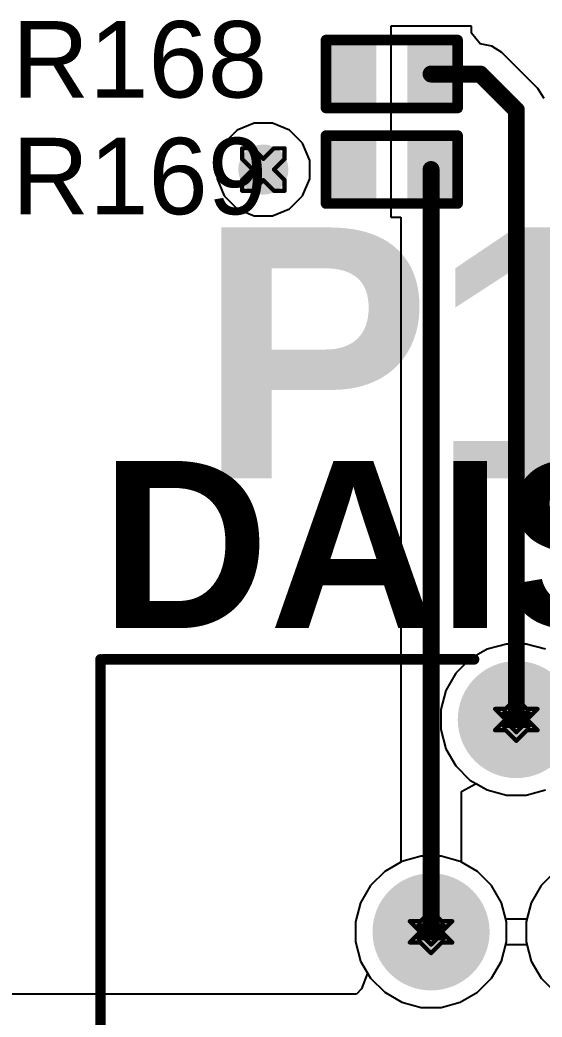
# Model space of a CAD drawing. Header units: inches. Extents: x -11 to 5379, y 0 to 5429.
# Drawn here: x 38.36 to 44.61, y 7.74 to 19.67 of the extents above; entities that cross this region are included whole.
import ezdxf

# ---------------------------------------------------------------- set-up
doc = ezdxf.new("R2010")
doc.units = ezdxf.units.IN
for name, color, linetype in [('Bottom Layer', 5, 'Continuous'), ('Bottom Solder', 6, 'Continuous'), ('Drill Drawing', 1, 'Continuous'), ('GND', 16, 'Continuous'), ('Multi-Layer', 9, 'Continuous'), ('Pad Holes', 156, 'Continuous'), ('PWR', 76, 'Continuous'), ('Top Layer', 1, 'Continuous'), ('Top Overlay', 2, 'Continuous'), ('Top Paste', 8, 'Continuous'), ('Top Solder', 216, 'Continuous'), ('Via Holes', 16, 'Continuous')]:
    doc.layers.add(name, color=color, linetype=linetype)
doc.styles.add('Arial', font='', dxfattribs={"height": 0.2})
doc.styles.add('Arial_Bold', font='', dxfattribs={"height": 0.2})
doc.styles.get('Arial').set_extended_font_data('Arial')
doc.styles.get('Arial_Bold').set_extended_font_data('Arial', bold=True)

# ---------------------------------------------------------------- blocks, each defined once
blk = doc.blocks.new('X10ADIWK1DY1006_123')
at = {"layer": 'Bottom Layer'}
h = blk.add_hatch(color=5, dxfattribs=at)
edge = h.paths.add_edge_path()
edge.add_arc((-2.549906, 2.919984), 0.6499986999999999, 0, 360)
h = blk.add_hatch(color=5, dxfattribs=at)
edge = h.paths.add_edge_path()
edge.add_arc((-3.56997, 0.379984), 0.6499986999999999, 0, 360)
at = {"layer": 'Bottom Solder'}
h = blk.add_hatch(color=6, dxfattribs=at)
edge = h.paths.add_edge_path()
edge.add_arc((-2.549906, 2.919984), 0.7007987, 0, 360)
h = blk.add_hatch(color=6, dxfattribs=at)
edge = h.paths.add_edge_path()
edge.add_arc((-3.56997, 0.379984), 0.7007987, 0, 360)
at = {"layer": 'GND'}
h = blk.add_hatch(color=16, dxfattribs=at)
edge = h.paths.add_edge_path()
edge.add_arc((-2.549906, 2.919984), 0.6499986999999999, 0, 360)
h = blk.add_hatch(color=16, dxfattribs=at)
edge = h.paths.add_edge_path()
edge.add_arc((-3.56997, 0.379984), 0.6499986999999999, 0, 360)
at = {"layer": 'Multi-Layer'}
h = blk.add_hatch(color=9, dxfattribs=at)
edge = h.paths.add_edge_path()
edge.add_arc((-2.549906, 2.919984), 0.6499986999999999, 0, 360)
h = blk.add_hatch(color=9, dxfattribs=at)
edge = h.paths.add_edge_path()
edge.add_arc((-3.56997, 0.379984), 0.6499986999999999, 0, 360)
at = {"layer": 'Pad Holes'}
h = blk.add_hatch(color=7, dxfattribs=at)
edge = h.paths.add_edge_path()
edge.add_arc((-2.5498552, 2.919984), 0.4500118, 0, 360)
h = blk.add_hatch(color=7, dxfattribs=at)
edge = h.paths.add_edge_path()
edge.add_arc((-3.5699954, 0.3799078), 0.4500118, 0, 360)
at = {"layer": 'PWR'}
h = blk.add_hatch(color=76, dxfattribs=at)
edge = h.paths.add_edge_path()
edge.add_arc((-2.549906, 2.919984), 0.6499986999999999, 0, 360)
h = blk.add_hatch(color=76, dxfattribs=at)
edge = h.paths.add_edge_path()
edge.add_arc((-3.56997, 0.379984), 0.6499986999999999, 0, 360)
at = {"layer": 'Top Layer'}
h = blk.add_hatch(color=1, dxfattribs=at)
edge = h.paths.add_edge_path()
edge.add_arc((-2.549906, 2.919984), 0.6499986999999999, 0, 360)
h = blk.add_hatch(color=1, dxfattribs=at)
edge = h.paths.add_edge_path()
edge.add_arc((-3.56997, 0.379984), 0.6499986999999999, 0, 360)
at = {"layer": 'Top Solder'}
h = blk.add_hatch(color=216, dxfattribs=at)
edge = h.paths.add_edge_path()
edge.add_arc((-2.549906, 2.919984), 0.7007987, 0, 360)
h = blk.add_hatch(color=216, dxfattribs=at)
edge = h.paths.add_edge_path()
edge.add_arc((-3.56997, 0.379984), 0.7007987, 0, 360)
at = {"layer": 'Top Overlay'}
for points in [[(-7.525004, -8.3800442, 0.127, 0.127, 0), (-7.525004, 3.639946999999999, 0.127, 0.127, 0)], [(-7.492999999999999, 3.639946999999999, 0.127, 0.127, 0), (-3.0560264, 3.639946999999999, 0.127, 0.127, 0)]]:
    blk.add_lwpolyline(points, format="xyseb", dxfattribs=at)
for points in [[(-7.556754, 3.639946999999999, 0.0635, 0.0635, 1), (-7.493253999999999, 3.639946999999999, 0.0635, 0.0635, 1)], [(-7.52475, 3.639946999999999, 0.0635, 0.0635, 1), (-7.46125, 3.639946999999999, 0.0635, 0.0635, 1)], [(-3.0877764, 3.639946999999999, 0.0635, 0.0635, 1), (-3.0242764, 3.639946999999999, 0.0635, 0.0635, 1)]]:
    blk.add_lwpolyline(points, format="xyseb", close=True, dxfattribs=at)
blk = doc.blocks.new('R___0402_306')
at = {"layer": 'Top Layer'}
for points in [[(-0.6985, -0.3175), (-0.6985, 0.3175), (-0.2412999999999999, 0.3175), (-0.2413, -0.3175)], [(0.2412999999999999, -0.3175), (0.2413, 0.3175), (0.6985, 0.3175), (0.6985, -0.3175)]]:
    blk.add_hatch(color=1, dxfattribs=at).paths.add_polyline_path(points)
at = {"layer": 'Top Paste'}
for points in [[(-0.6985, -0.3175), (-0.6985, 0.3175), (-0.2412999999999999, 0.3175), (-0.2413, -0.3175)], [(0.2412999999999999, -0.3175), (0.2413, 0.3175), (0.6985, 0.3175), (0.6985, -0.3175)]]:
    blk.add_hatch(color=8, dxfattribs=at).paths.add_polyline_path(points)
at = {"layer": 'Top Solder'}
for points in [[(-0.75350116, -0.37250116), (-0.75350116, 0.37250116), (-0.1862988399999999, 0.37250116), (-0.18629884, -0.37250116)], [(0.1862988399999999, -0.37250116), (0.18629884, 0.37250116), (0.75350116, 0.37250116), (0.75350116, -0.37250116)]]:
    blk.add_hatch(color=216, dxfattribs=at).paths.add_polyline_path(points)
at = {"layer": 'Top Overlay'}
for points in [[(-0.7874, -0.4064, 0.127, 0.127, 0), (-0.7874, 0.4064, 0.127, 0.127, 0)], [(-0.7874, 0.4064, 0.127, 0.127, 0), (0.7874, 0.4064, 0.127, 0.127, 0)], [(0.7874, -0.4064, 0.127, 0.127, 0), (0.7874, 0.4064, 0.127, 0.127, 0)], [(-0.7874, -0.4064, 0.127, 0.127, 0), (0.7874, -0.4064, 0.127, 0.127, 0)], [(-0.8128, -0.4318, 0.0032258, 0.0032258, 0), (0.8128, -0.4318, 0.0032258, 0.0032258, 0)]]:
    blk.add_lwpolyline(points, format="xyseb", dxfattribs=at)
for points in [[(-0.8191499999999999, 0.4064, 0.0635, 0.0635, 1), (-0.7556499999999999, 0.4064, 0.0635, 0.0635, 1)], [(-0.8191499999999999, 0.4064, 0.0635, 0.0635, 1), (-0.7556499999999999, 0.4064, 0.0635, 0.0635, 1)], [(0.7556499999999999, 0.4064, 0.0635, 0.0635, 1), (0.8191499999999999, 0.4064, 0.0635, 0.0635, 1)], [(0.7556499999999999, 0.4064, 0.0635, 0.0635, 1), (0.8191499999999999, 0.4064, 0.0635, 0.0635, 1)], [(-0.8191499999999999, -0.4064, 0.0635, 0.0635, 1), (-0.7556499999999999, -0.4064, 0.0635, 0.0635, 1)], [(-0.8191499999999999, -0.4064, 0.0635, 0.0635, 1), (-0.7556499999999999, -0.4064, 0.0635, 0.0635, 1)], [(0.7556499999999999, -0.4064, 0.0635, 0.0635, 1), (0.8191499999999999, -0.4064, 0.0635, 0.0635, 1)], [(0.7556499999999999, -0.4064, 0.0635, 0.0635, 1), (0.8191499999999999, -0.4064, 0.0635, 0.0635, 1)], [(-0.81360518, -0.4318, 0.0016129, 0.0016129, 1), (-0.8119948199999999, -0.4318, 0.0016129, 0.0016129, 1)], [(0.8119948199999999, -0.4318, 0.0016129, 0.0016129, 1), (0.81360518, -0.4318, 0.0016129, 0.0016129, 1)]]:
    blk.add_lwpolyline(points, format="xyseb", close=True, dxfattribs=at)
blk = doc.blocks.new('R___0402_307')
at = {"layer": 'Top Layer'}
for points in [[(-0.6985, -0.3175), (-0.6985, 0.3175), (-0.2412999999999999, 0.3175), (-0.2413, -0.3175)], [(0.2412999999999999, -0.3175), (0.2413, 0.3175), (0.6985, 0.3175), (0.6985, -0.3175)]]:
    blk.add_hatch(color=1, dxfattribs=at).paths.add_polyline_path(points)
at = {"layer": 'Top Paste'}
for points in [[(-0.6985, -0.3175), (-0.6985, 0.3175), (-0.2412999999999999, 0.3175), (-0.2413, -0.3175)], [(0.2412999999999999, -0.3175), (0.2413, 0.3175), (0.6985, 0.3175), (0.6985, -0.3175)]]:
    blk.add_hatch(color=8, dxfattribs=at).paths.add_polyline_path(points)
at = {"layer": 'Top Solder'}
for points in [[(-0.75350116, -0.37250116), (-0.75350116, 0.37250116), (-0.1862988399999999, 0.37250116), (-0.18629884, -0.37250116)], [(0.1862988399999999, -0.37250116), (0.18629884, 0.37250116), (0.75350116, 0.37250116), (0.75350116, -0.37250116)]]:
    blk.add_hatch(color=216, dxfattribs=at).paths.add_polyline_path(points)
at = {"layer": 'Top Overlay'}
for points in [[(-0.7874, -0.4064, 0.127, 0.127, 0), (-0.7874, 0.4064, 0.127, 0.127, 0)], [(-0.7874, 0.4064, 0.127, 0.127, 0), (0.7874, 0.4064, 0.127, 0.127, 0)], [(0.7874, -0.4064, 0.127, 0.127, 0), (0.7874, 0.4064, 0.127, 0.127, 0)], [(-0.7874, -0.4064, 0.127, 0.127, 0), (0.7874, -0.4064, 0.127, 0.127, 0)], [(-0.8128, -0.4318, 0.0032258, 0.0032258, 0), (0.8128, -0.4318, 0.0032258, 0.0032258, 0)]]:
    blk.add_lwpolyline(points, format="xyseb", dxfattribs=at)
for points in [[(-0.8191499999999999, 0.4064, 0.0635, 0.0635, 1), (-0.7556499999999999, 0.4064, 0.0635, 0.0635, 1)], [(-0.8191499999999999, 0.4064, 0.0635, 0.0635, 1), (-0.7556499999999999, 0.4064, 0.0635, 0.0635, 1)], [(0.7556499999999999, 0.4064, 0.0635, 0.0635, 1), (0.8191499999999999, 0.4064, 0.0635, 0.0635, 1)], [(0.7556499999999999, 0.4064, 0.0635, 0.0635, 1), (0.8191499999999999, 0.4064, 0.0635, 0.0635, 1)], [(-0.8191499999999999, -0.4064, 0.0635, 0.0635, 1), (-0.7556499999999999, -0.4064, 0.0635, 0.0635, 1)], [(-0.8191499999999999, -0.4064, 0.0635, 0.0635, 1), (-0.7556499999999999, -0.4064, 0.0635, 0.0635, 1)], [(0.7556499999999999, -0.4064, 0.0635, 0.0635, 1), (0.8191499999999999, -0.4064, 0.0635, 0.0635, 1)], [(0.7556499999999999, -0.4064, 0.0635, 0.0635, 1), (0.8191499999999999, -0.4064, 0.0635, 0.0635, 1)], [(-0.81360518, -0.4318, 0.0016129, 0.0016129, 1), (-0.8119948199999999, -0.4318, 0.0016129, 0.0016129, 1)], [(0.8119948199999999, -0.4318, 0.0016129, 0.0016129, 1), (0.81360518, -0.4318, 0.0016129, 0.0016129, 1)]]:
    blk.add_lwpolyline(points, format="xyseb", close=True, dxfattribs=at)

msp = doc.modelspace()

# ---------------------------------------------------------------- hatches: boundary and pattern name
at = {"layer": 'Bottom Layer'}
h = msp.add_hatch(color=5, dxfattribs=at)
edge = h.paths.add_edge_path()
edge.add_arc((41.275, 17.8754151), 0.2999994, 0, 360)
at = {"layer": 'GND'}
h = msp.add_hatch(color=16, dxfattribs=at)
edge = h.paths.add_edge_path()
edge.add_arc((41.275, 17.8754151), 0.2999994, 0, 360)
at = {"layer": 'PWR'}
h = msp.add_hatch(color=76, dxfattribs=at)
edge = h.paths.add_edge_path()
edge.add_arc((41.275, 17.8754151), 0.2999994, 0, 360)
at = {"layer": 'Top Layer'}
h = msp.add_hatch(color=1, dxfattribs=at)
edge = h.paths.add_edge_path()
edge.add_arc((41.275, 17.8754151), 0.2999994, 0, 360)
at = {"layer": 'Via Holes'}
h = msp.add_hatch(color=7, dxfattribs=at)
edge = h.paths.add_edge_path()
edge.add_arc((41.275, 17.8754151), 0.1499997, 0, 360)

# ---------------------------------------------------------------- linework, layer by layer
at = {"layer": 'Bottom Layer'}
for p, q in [((44.18257355999999, 12.1987945), (43.95265784, 12.13718934)), ((44.42060204, 12.1987945), (44.18257355999999, 12.1987945)), ((44.65051776, 12.13718934), (44.42060204, 12.1987945)), ((43.95265784, 12.13718934), (43.74651906, 12.0181751)), ((43.74651906, 12.0181751), (43.5782085, 11.84986454)), ((43.5782085, 11.84986454), (43.45919426, 11.64372576)), ((43.45919426, 11.64372576), (43.3975891, 11.41381004)), ((43.3975891, 11.41381004), (43.3975891, 11.17578156)), ((43.3975891, 11.17578156), (43.45919426, 10.94586584)), ((43.45919426, 10.94586584), (43.5782085, 10.73972706)), ((43.5782085, 10.73972706), (43.74651906, 10.5714165)), ((43.74651906, 10.5714165), (43.95265784, 10.45240226)), ((43.95265784, 10.45240226), (44.18257355999999, 10.3907971)), ((44.18257355999999, 10.3907971), (44.42060204, 10.3907971)), ((44.42060204, 10.3907971), (44.65051776, 10.45240226)), ((42.93259384, 9.59718934), (42.72645506, 9.4781751)), ((43.16250956, 9.658794499999999), (42.93259384, 9.59718934)), ((43.40053803999999, 9.658794499999999), (43.16250956, 9.658794499999999)), ((43.63045376, 9.59718934), (43.40053803999999, 9.658794499999999)), ((43.83659254, 9.4781751), (43.63045376, 9.59718934)), ((42.72645506, 9.4781751), (42.5581445, 9.30986454)), ((44.0049031, 9.30986454), (43.83659254, 9.4781751)), ((44.76658305999999, 9.4781751), (44.59827249999999, 9.30986454)), ((42.5581445, 9.30986454), (42.43913026, 9.10372576)), ((44.12391734, 9.10372576), (44.0049031, 9.30986454)), ((44.59827249999999, 9.30986454), (44.47925825999999, 9.10372576)), ((42.43913026, 9.10372576), (42.37752509999999, 8.87381004)), ((44.1855225, 8.87381004), (44.12391734, 9.10372576)), ((44.47925825999999, 9.10372576), (44.4176531, 8.87381004)), ((42.37752509999999, 8.87381004), (42.37752509999999, 8.63578156)), ((44.1855225, 8.63578156), (44.1855225, 8.87381004)), ((44.4176531, 8.87381004), (44.4176531, 8.63578156)), ((42.37752509999999, 8.63578156), (42.43913026, 8.405865839999999)), ((44.12391734, 8.405865839999999), (44.1855225, 8.63578156)), ((44.4176531, 8.63578156), (44.47925825999999, 8.405865839999999)), ((42.43913026, 8.405865839999999), (42.5581445, 8.199727059999999)), ((44.0049031, 8.199727059999999), (44.12391734, 8.405865839999999)), ((44.47925825999999, 8.405865839999999), (44.59827249999999, 8.199727059999999)), ((42.5581445, 8.199727059999999), (42.72645506, 8.0314165)), ((43.83659254, 8.0314165), (44.0049031, 8.199727059999999)), ((44.59827249999999, 8.199727059999999), (44.76658305999999, 8.0314165)), ((42.72645506, 8.0314165), (42.93259384, 7.912402259999999)), ((43.63045376, 7.912402259999999), (43.83659254, 8.0314165)), ((42.93259384, 7.912402259999999), (43.16250956, 7.850797099999999)), ((43.40053803999999, 7.850797099999999), (43.63045376, 7.912402259999999)), ((43.16250956, 7.850797099999999), (43.40053803999999, 7.850797099999999))]:
    msp.add_line(p, q, dxfattribs=at)
at = {"layer": 'Drill Drawing'}
for points in [[(41.021, 18.0024151, 0.0508, 0.0508, 0), (41.021, 18.1294151, 0.0508, 0.0508, 0)], [(41.021, 18.1294151, 0.0508, 0.0508, 0), (41.148, 18.1294151, 0.0508, 0.0508, 0)], [(41.148, 18.1294151, 0.0508, 0.0508, 0), (41.275, 18.0024151, 0.0508, 0.0508, 0)], [(41.275, 18.0024151, 0.0508, 0.0508, 0), (41.40199999999999, 18.1294151, 0.0508, 0.0508, 0)], [(41.40199999999999, 18.1294151, 0.0508, 0.0508, 0), (41.529, 18.1294151, 0.0508, 0.0508, 0)], [(41.529, 18.0024151, 0.0508, 0.0508, 0), (41.529, 18.1294151, 0.0508, 0.0508, 0)], [(41.021, 18.0024151, 0.0508, 0.0508, 0), (41.148, 17.8754151, 0.0508, 0.0508, 0)], [(41.40199999999999, 17.8754151, 0.0508, 0.0508, 0), (41.529, 18.0024151, 0.0508, 0.0508, 0)], [(41.021, 17.7484151, 0.0508, 0.0508, 0), (41.148, 17.8754151, 0.0508, 0.0508, 0)], [(41.40199999999999, 17.8754151, 0.0508, 0.0508, 0), (41.529, 17.7484151, 0.0508, 0.0508, 0)], [(41.021, 17.6214151, 0.0508, 0.0508, 0), (41.021, 17.7484151, 0.0508, 0.0508, 0)], [(41.148, 17.6214151, 0.0508, 0.0508, 0), (41.275, 17.7484151, 0.0508, 0.0508, 0)], [(41.275, 17.7484151, 0.0508, 0.0508, 0), (41.40199999999999, 17.6214151, 0.0508, 0.0508, 0)], [(41.529, 17.6214151, 0.0508, 0.0508, 0), (41.529, 17.7484151, 0.0508, 0.0508, 0)], [(41.021, 17.6214151, 0.0508, 0.0508, 0), (41.148, 17.6214151, 0.0508, 0.0508, 0)], [(41.40199999999999, 17.6214151, 0.0508, 0.0508, 0), (41.529, 17.6214151, 0.0508, 0.0508, 0)], [(44.17463859999999, 11.4217958, 0.0508, 0.0508, 0), (44.3016386, 11.5487958, 0.0508, 0.0508, 0)], [(44.3016386, 11.5487958, 0.0508, 0.0508, 0), (44.42863859999999, 11.4217958, 0.0508, 0.0508, 0)], [(44.2254386, 11.3709958, 0.0508, 0.0508, 0), (44.3016386, 11.4471958, 0.0508, 0.0508, 0)], [(44.3016386, 11.4471958, 0.0508, 0.0508, 0), (44.3778386, 11.3709958, 0.0508, 0.0508, 0)], [(44.0476386, 11.4217958, 0.0508, 0.0508, 0), (44.17463859999999, 11.2947958, 0.0508, 0.0508, 0)], [(44.0476386, 11.4217958, 0.0508, 0.0508, 0), (44.17463859999999, 11.4217958, 0.0508, 0.0508, 0)], [(44.1492386, 11.3709958, 0.0508, 0.0508, 0), (44.2254386, 11.2947958, 0.0508, 0.0508, 0)], [(44.1492386, 11.3709958, 0.0508, 0.0508, 0), (44.2254386, 11.3709958, 0.0508, 0.0508, 0)], [(44.3778386, 11.3709958, 0.0508, 0.0508, 0), (44.4540386, 11.3709958, 0.0508, 0.0508, 0)], [(44.3778386, 11.2947958, 0.0508, 0.0508, 0), (44.4540386, 11.3709958, 0.0508, 0.0508, 0)], [(44.42863859999999, 11.4217958, 0.0508, 0.0508, 0), (44.55563859999999, 11.4217958, 0.0508, 0.0508, 0)], [(44.42863859999999, 11.2947958, 0.0508, 0.0508, 0), (44.55563859999999, 11.4217958, 0.0508, 0.0508, 0)], [(44.0476386, 11.1677958, 0.0508, 0.0508, 0), (44.17463859999999, 11.2947958, 0.0508, 0.0508, 0)], [(44.1492386, 11.2185958, 0.0508, 0.0508, 0), (44.2254386, 11.2947958, 0.0508, 0.0508, 0)], [(44.1492386, 11.2185958, 0.0508, 0.0508, 0), (44.2254386, 11.2185958, 0.0508, 0.0508, 0)], [(44.2254386, 11.2185958, 0.0508, 0.0508, 0), (44.3016386, 11.1423958, 0.0508, 0.0508, 0)], [(44.3016386, 11.1423958, 0.0508, 0.0508, 0), (44.3778386, 11.2185958, 0.0508, 0.0508, 0)], [(44.3778386, 11.2947958, 0.0508, 0.0508, 0), (44.4540386, 11.2185958, 0.0508, 0.0508, 0)], [(44.3778386, 11.2185958, 0.0508, 0.0508, 0), (44.4540386, 11.2185958, 0.0508, 0.0508, 0)], [(44.42863859999999, 11.2947958, 0.0508, 0.0508, 0), (44.55563859999999, 11.1677958, 0.0508, 0.0508, 0)], [(44.0476386, 11.1677958, 0.0508, 0.0508, 0), (44.17463859999999, 11.1677958, 0.0508, 0.0508, 0)], [(44.17463859999999, 11.1677958, 0.0508, 0.0508, 0), (44.3016386, 11.0407958, 0.0508, 0.0508, 0)], [(44.3016386, 11.0407958, 0.0508, 0.0508, 0), (44.42863859999999, 11.1677958, 0.0508, 0.0508, 0)], [(44.42863859999999, 11.1677958, 0.0508, 0.0508, 0), (44.55563859999999, 11.1677958, 0.0508, 0.0508, 0)], [(43.15449839999999, 8.881719599999998, 0.0508, 0.0508, 0), (43.2814984, 9.0087196, 0.0508, 0.0508, 0)], [(43.2814984, 9.0087196, 0.0508, 0.0508, 0), (43.4084984, 8.881719599999998, 0.0508, 0.0508, 0)], [(43.0274984, 8.881719599999998, 0.0508, 0.0508, 0), (43.15449839999999, 8.7547196, 0.0508, 0.0508, 0)], [(43.0274984, 8.881719599999998, 0.0508, 0.0508, 0), (43.15449839999999, 8.881719599999998, 0.0508, 0.0508, 0)], [(43.1290984, 8.8309196, 0.0508, 0.0508, 0), (43.2052984, 8.7547196, 0.0508, 0.0508, 0)], [(43.1290984, 8.8309196, 0.0508, 0.0508, 0), (43.2052984, 8.8309196, 0.0508, 0.0508, 0)], [(43.2052984, 8.8309196, 0.0508, 0.0508, 0), (43.2814984, 8.9071196, 0.0508, 0.0508, 0)], [(43.2814984, 8.9071196, 0.0508, 0.0508, 0), (43.3576984, 8.8309196, 0.0508, 0.0508, 0)], [(43.3576984, 8.8309196, 0.0508, 0.0508, 0), (43.4338984, 8.8309196, 0.0508, 0.0508, 0)], [(43.3576984, 8.7547196, 0.0508, 0.0508, 0), (43.4338984, 8.8309196, 0.0508, 0.0508, 0)], [(43.4084984, 8.881719599999998, 0.0508, 0.0508, 0), (43.5354984, 8.881719599999998, 0.0508, 0.0508, 0)], [(43.4084984, 8.7547196, 0.0508, 0.0508, 0), (43.5354984, 8.881719599999998, 0.0508, 0.0508, 0)], [(43.0274984, 8.627719599999999, 0.0508, 0.0508, 0), (43.15449839999999, 8.7547196, 0.0508, 0.0508, 0)], [(43.1290984, 8.6785196, 0.0508, 0.0508, 0), (43.2052984, 8.7547196, 0.0508, 0.0508, 0)], [(43.3576984, 8.7547196, 0.0508, 0.0508, 0), (43.4338984, 8.6785196, 0.0508, 0.0508, 0)], [(43.4084984, 8.7547196, 0.0508, 0.0508, 0), (43.5354984, 8.627719599999999, 0.0508, 0.0508, 0)], [(43.0274984, 8.627719599999999, 0.0508, 0.0508, 0), (43.15449839999999, 8.627719599999999, 0.0508, 0.0508, 0)], [(43.1290984, 8.6785196, 0.0508, 0.0508, 0), (43.2052984, 8.6785196, 0.0508, 0.0508, 0)], [(43.15449839999999, 8.627719599999999, 0.0508, 0.0508, 0), (43.2814984, 8.5007196, 0.0508, 0.0508, 0)], [(43.2052984, 8.6785196, 0.0508, 0.0508, 0), (43.2814984, 8.6023196, 0.0508, 0.0508, 0)], [(43.2814984, 8.6023196, 0.0508, 0.0508, 0), (43.3576984, 8.6785196, 0.0508, 0.0508, 0)], [(43.2814984, 8.5007196, 0.0508, 0.0508, 0), (43.4084984, 8.627719599999999, 0.0508, 0.0508, 0)], [(43.3576984, 8.6785196, 0.0508, 0.0508, 0), (43.4338984, 8.6785196, 0.0508, 0.0508, 0)], [(43.4084984, 8.627719599999999, 0.0508, 0.0508, 0), (43.5354984, 8.627719599999999, 0.0508, 0.0508, 0)]]:
    msp.add_lwpolyline(points, format="xyseb", dxfattribs=at)
for points in [[(41.0083, 18.1294151, 0.0254, 0.0254, 1), (41.0337, 18.1294151, 0.0254, 0.0254, 1)], [(41.0083, 18.1294151, 0.0254, 0.0254, 1), (41.0337, 18.1294151, 0.0254, 0.0254, 1)], [(41.13529999999999, 18.1294151, 0.0254, 0.0254, 1), (41.1607, 18.1294151, 0.0254, 0.0254, 1)], [(41.13529999999999, 18.1294151, 0.0254, 0.0254, 1), (41.1607, 18.1294151, 0.0254, 0.0254, 1)], [(41.3893, 18.1294151, 0.0254, 0.0254, 1), (41.4147, 18.1294151, 0.0254, 0.0254, 1)], [(41.3893, 18.1294151, 0.0254, 0.0254, 1), (41.4147, 18.1294151, 0.0254, 0.0254, 1)], [(41.5163, 18.1294151, 0.0254, 0.0254, 1), (41.5417, 18.1294151, 0.0254, 0.0254, 1)], [(41.5163, 18.1294151, 0.0254, 0.0254, 1), (41.5417, 18.1294151, 0.0254, 0.0254, 1)], [(41.0083, 18.0024151, 0.0254, 0.0254, 1), (41.0337, 18.0024151, 0.0254, 0.0254, 1)], [(41.0083, 18.0024151, 0.0254, 0.0254, 1), (41.0337, 18.0024151, 0.0254, 0.0254, 1)], [(41.2623, 18.0024151, 0.0254, 0.0254, 1), (41.28769999999999, 18.0024151, 0.0254, 0.0254, 1)], [(41.2623, 18.0024151, 0.0254, 0.0254, 1), (41.28769999999999, 18.0024151, 0.0254, 0.0254, 1)], [(41.5163, 18.0024151, 0.0254, 0.0254, 1), (41.5417, 18.0024151, 0.0254, 0.0254, 1)], [(41.5163, 18.0024151, 0.0254, 0.0254, 1), (41.5417, 18.0024151, 0.0254, 0.0254, 1)], [(41.13529999999999, 17.8754151, 0.0254, 0.0254, 1), (41.1607, 17.8754151, 0.0254, 0.0254, 1)], [(41.13529999999999, 17.8754151, 0.0254, 0.0254, 1), (41.1607, 17.8754151, 0.0254, 0.0254, 1)], [(41.3893, 17.8754151, 0.0254, 0.0254, 1), (41.4147, 17.8754151, 0.0254, 0.0254, 1)], [(41.3893, 17.8754151, 0.0254, 0.0254, 1), (41.4147, 17.8754151, 0.0254, 0.0254, 1)], [(41.0083, 17.7484151, 0.0254, 0.0254, 1), (41.0337, 17.7484151, 0.0254, 0.0254, 1)], [(41.0083, 17.7484151, 0.0254, 0.0254, 1), (41.0337, 17.7484151, 0.0254, 0.0254, 1)], [(41.2623, 17.7484151, 0.0254, 0.0254, 1), (41.28769999999999, 17.7484151, 0.0254, 0.0254, 1)], [(41.2623, 17.7484151, 0.0254, 0.0254, 1), (41.28769999999999, 17.7484151, 0.0254, 0.0254, 1)], [(41.5163, 17.7484151, 0.0254, 0.0254, 1), (41.5417, 17.7484151, 0.0254, 0.0254, 1)], [(41.5163, 17.7484151, 0.0254, 0.0254, 1), (41.5417, 17.7484151, 0.0254, 0.0254, 1)], [(41.0083, 17.6214151, 0.0254, 0.0254, 1), (41.0337, 17.6214151, 0.0254, 0.0254, 1)], [(41.0083, 17.6214151, 0.0254, 0.0254, 1), (41.0337, 17.6214151, 0.0254, 0.0254, 1)], [(41.13529999999999, 17.6214151, 0.0254, 0.0254, 1), (41.1607, 17.6214151, 0.0254, 0.0254, 1)], [(41.13529999999999, 17.6214151, 0.0254, 0.0254, 1), (41.1607, 17.6214151, 0.0254, 0.0254, 1)], [(41.3893, 17.6214151, 0.0254, 0.0254, 1), (41.4147, 17.6214151, 0.0254, 0.0254, 1)], [(41.3893, 17.6214151, 0.0254, 0.0254, 1), (41.4147, 17.6214151, 0.0254, 0.0254, 1)], [(41.5163, 17.6214151, 0.0254, 0.0254, 1), (41.5417, 17.6214151, 0.0254, 0.0254, 1)], [(41.5163, 17.6214151, 0.0254, 0.0254, 1), (41.5417, 17.6214151, 0.0254, 0.0254, 1)], [(44.2889386, 11.5487958, 0.0254, 0.0254, 1), (44.3143386, 11.5487958, 0.0254, 0.0254, 1)], [(44.2889386, 11.5487958, 0.0254, 0.0254, 1), (44.3143386, 11.5487958, 0.0254, 0.0254, 1)], [(44.2889386, 11.4471958, 0.0254, 0.0254, 1), (44.3143386, 11.4471958, 0.0254, 0.0254, 1)], [(44.2889386, 11.4471958, 0.0254, 0.0254, 1), (44.3143386, 11.4471958, 0.0254, 0.0254, 1)], [(44.0349386, 11.4217958, 0.0254, 0.0254, 1), (44.06033859999999, 11.4217958, 0.0254, 0.0254, 1)], [(44.0349386, 11.4217958, 0.0254, 0.0254, 1), (44.06033859999999, 11.4217958, 0.0254, 0.0254, 1)], [(44.1365386, 11.3709958, 0.0254, 0.0254, 1), (44.1619386, 11.3709958, 0.0254, 0.0254, 1)], [(44.1365386, 11.3709958, 0.0254, 0.0254, 1), (44.1619386, 11.3709958, 0.0254, 0.0254, 1)], [(44.1619386, 11.4217958, 0.0254, 0.0254, 1), (44.1873386, 11.4217958, 0.0254, 0.0254, 1)], [(44.1619386, 11.4217958, 0.0254, 0.0254, 1), (44.1873386, 11.4217958, 0.0254, 0.0254, 1)], [(44.21273859999999, 11.3709958, 0.0254, 0.0254, 1), (44.2381386, 11.3709958, 0.0254, 0.0254, 1)], [(44.21273859999999, 11.3709958, 0.0254, 0.0254, 1), (44.2381386, 11.3709958, 0.0254, 0.0254, 1)], [(44.36513859999999, 11.3709958, 0.0254, 0.0254, 1), (44.3905386, 11.3709958, 0.0254, 0.0254, 1)], [(44.36513859999999, 11.3709958, 0.0254, 0.0254, 1), (44.3905386, 11.3709958, 0.0254, 0.0254, 1)], [(44.4159386, 11.4217958, 0.0254, 0.0254, 1), (44.4413386, 11.4217958, 0.0254, 0.0254, 1)], [(44.4159386, 11.4217958, 0.0254, 0.0254, 1), (44.4413386, 11.4217958, 0.0254, 0.0254, 1)], [(44.4413386, 11.3709958, 0.0254, 0.0254, 1), (44.4667386, 11.3709958, 0.0254, 0.0254, 1)], [(44.4413386, 11.3709958, 0.0254, 0.0254, 1), (44.4667386, 11.3709958, 0.0254, 0.0254, 1)], [(44.5429386, 11.4217958, 0.0254, 0.0254, 1), (44.5683386, 11.4217958, 0.0254, 0.0254, 1)], [(44.5429386, 11.4217958, 0.0254, 0.0254, 1), (44.5683386, 11.4217958, 0.0254, 0.0254, 1)], [(44.1365386, 11.2185958, 0.0254, 0.0254, 1), (44.1619386, 11.2185958, 0.0254, 0.0254, 1)], [(44.1365386, 11.2185958, 0.0254, 0.0254, 1), (44.1619386, 11.2185958, 0.0254, 0.0254, 1)], [(44.1619386, 11.2947958, 0.0254, 0.0254, 1), (44.1873386, 11.2947958, 0.0254, 0.0254, 1)], [(44.1619386, 11.2947958, 0.0254, 0.0254, 1), (44.1873386, 11.2947958, 0.0254, 0.0254, 1)], [(44.21273859999999, 11.2947958, 0.0254, 0.0254, 1), (44.2381386, 11.2947958, 0.0254, 0.0254, 1)], [(44.21273859999999, 11.2947958, 0.0254, 0.0254, 1), (44.2381386, 11.2947958, 0.0254, 0.0254, 1)], [(44.21273859999999, 11.2185958, 0.0254, 0.0254, 1), (44.2381386, 11.2185958, 0.0254, 0.0254, 1)], [(44.21273859999999, 11.2185958, 0.0254, 0.0254, 1), (44.2381386, 11.2185958, 0.0254, 0.0254, 1)], [(44.36513859999999, 11.2947958, 0.0254, 0.0254, 1), (44.3905386, 11.2947958, 0.0254, 0.0254, 1)], [(44.36513859999999, 11.2947958, 0.0254, 0.0254, 1), (44.3905386, 11.2947958, 0.0254, 0.0254, 1)], [(44.36513859999999, 11.2185958, 0.0254, 0.0254, 1), (44.3905386, 11.2185958, 0.0254, 0.0254, 1)], [(44.36513859999999, 11.2185958, 0.0254, 0.0254, 1), (44.3905386, 11.2185958, 0.0254, 0.0254, 1)], [(44.4159386, 11.2947958, 0.0254, 0.0254, 1), (44.4413386, 11.2947958, 0.0254, 0.0254, 1)], [(44.4159386, 11.2947958, 0.0254, 0.0254, 1), (44.4413386, 11.2947958, 0.0254, 0.0254, 1)], [(44.4413386, 11.2185958, 0.0254, 0.0254, 1), (44.4667386, 11.2185958, 0.0254, 0.0254, 1)], [(44.4413386, 11.2185958, 0.0254, 0.0254, 1), (44.4667386, 11.2185958, 0.0254, 0.0254, 1)], [(44.0349386, 11.1677958, 0.0254, 0.0254, 1), (44.06033859999999, 11.1677958, 0.0254, 0.0254, 1)], [(44.0349386, 11.1677958, 0.0254, 0.0254, 1), (44.06033859999999, 11.1677958, 0.0254, 0.0254, 1)], [(44.1619386, 11.1677958, 0.0254, 0.0254, 1), (44.1873386, 11.1677958, 0.0254, 0.0254, 1)], [(44.1619386, 11.1677958, 0.0254, 0.0254, 1), (44.1873386, 11.1677958, 0.0254, 0.0254, 1)], [(44.2889386, 11.1423958, 0.0254, 0.0254, 1), (44.3143386, 11.1423958, 0.0254, 0.0254, 1)], [(44.2889386, 11.1423958, 0.0254, 0.0254, 1), (44.3143386, 11.1423958, 0.0254, 0.0254, 1)], [(44.4159386, 11.1677958, 0.0254, 0.0254, 1), (44.4413386, 11.1677958, 0.0254, 0.0254, 1)], [(44.4159386, 11.1677958, 0.0254, 0.0254, 1), (44.4413386, 11.1677958, 0.0254, 0.0254, 1)], [(44.5429386, 11.1677958, 0.0254, 0.0254, 1), (44.5683386, 11.1677958, 0.0254, 0.0254, 1)], [(44.5429386, 11.1677958, 0.0254, 0.0254, 1), (44.5683386, 11.1677958, 0.0254, 0.0254, 1)], [(44.2889386, 11.0407958, 0.0254, 0.0254, 1), (44.3143386, 11.0407958, 0.0254, 0.0254, 1)], [(44.2889386, 11.0407958, 0.0254, 0.0254, 1), (44.3143386, 11.0407958, 0.0254, 0.0254, 1)], [(43.26879839999999, 9.0087196, 0.0254, 0.0254, 1), (43.2941984, 9.0087196, 0.0254, 0.0254, 1)], [(43.26879839999999, 9.0087196, 0.0254, 0.0254, 1), (43.2941984, 9.0087196, 0.0254, 0.0254, 1)], [(43.0147984, 8.881719599999998, 0.0254, 0.0254, 1), (43.04019839999999, 8.881719599999998, 0.0254, 0.0254, 1)], [(43.0147984, 8.881719599999998, 0.0254, 0.0254, 1), (43.04019839999999, 8.881719599999998, 0.0254, 0.0254, 1)], [(43.11639839999999, 8.8309196, 0.0254, 0.0254, 1), (43.1417984, 8.8309196, 0.0254, 0.0254, 1)], [(43.11639839999999, 8.8309196, 0.0254, 0.0254, 1), (43.1417984, 8.8309196, 0.0254, 0.0254, 1)], [(43.1417984, 8.881719599999998, 0.0254, 0.0254, 1), (43.1671984, 8.881719599999998, 0.0254, 0.0254, 1)], [(43.1417984, 8.881719599999998, 0.0254, 0.0254, 1), (43.1671984, 8.881719599999998, 0.0254, 0.0254, 1)], [(43.19259839999999, 8.8309196, 0.0254, 0.0254, 1), (43.21799839999999, 8.8309196, 0.0254, 0.0254, 1)], [(43.19259839999999, 8.8309196, 0.0254, 0.0254, 1), (43.21799839999999, 8.8309196, 0.0254, 0.0254, 1)], [(43.26879839999999, 8.9071196, 0.0254, 0.0254, 1), (43.2941984, 8.9071196, 0.0254, 0.0254, 1)], [(43.26879839999999, 8.9071196, 0.0254, 0.0254, 1), (43.2941984, 8.9071196, 0.0254, 0.0254, 1)], [(43.34499839999999, 8.8309196, 0.0254, 0.0254, 1), (43.37039839999999, 8.8309196, 0.0254, 0.0254, 1)], [(43.34499839999999, 8.8309196, 0.0254, 0.0254, 1), (43.37039839999999, 8.8309196, 0.0254, 0.0254, 1)], [(43.3957984, 8.881719599999998, 0.0254, 0.0254, 1), (43.42119839999999, 8.881719599999998, 0.0254, 0.0254, 1)], [(43.3957984, 8.881719599999998, 0.0254, 0.0254, 1), (43.42119839999999, 8.881719599999998, 0.0254, 0.0254, 1)], [(43.42119839999999, 8.8309196, 0.0254, 0.0254, 1), (43.4465984, 8.8309196, 0.0254, 0.0254, 1)], [(43.42119839999999, 8.8309196, 0.0254, 0.0254, 1), (43.4465984, 8.8309196, 0.0254, 0.0254, 1)], [(43.52279839999999, 8.881719599999998, 0.0254, 0.0254, 1), (43.5481984, 8.881719599999998, 0.0254, 0.0254, 1)], [(43.52279839999999, 8.881719599999998, 0.0254, 0.0254, 1), (43.5481984, 8.881719599999998, 0.0254, 0.0254, 1)], [(43.1417984, 8.7547196, 0.0254, 0.0254, 1), (43.1671984, 8.7547196, 0.0254, 0.0254, 1)], [(43.1417984, 8.7547196, 0.0254, 0.0254, 1), (43.1671984, 8.7547196, 0.0254, 0.0254, 1)], [(43.19259839999999, 8.7547196, 0.0254, 0.0254, 1), (43.21799839999999, 8.7547196, 0.0254, 0.0254, 1)], [(43.19259839999999, 8.7547196, 0.0254, 0.0254, 1), (43.21799839999999, 8.7547196, 0.0254, 0.0254, 1)], [(43.34499839999999, 8.7547196, 0.0254, 0.0254, 1), (43.37039839999999, 8.7547196, 0.0254, 0.0254, 1)], [(43.34499839999999, 8.7547196, 0.0254, 0.0254, 1), (43.37039839999999, 8.7547196, 0.0254, 0.0254, 1)], [(43.3957984, 8.7547196, 0.0254, 0.0254, 1), (43.42119839999999, 8.7547196, 0.0254, 0.0254, 1)], [(43.3957984, 8.7547196, 0.0254, 0.0254, 1), (43.42119839999999, 8.7547196, 0.0254, 0.0254, 1)], [(43.0147984, 8.627719599999999, 0.0254, 0.0254, 1), (43.04019839999999, 8.627719599999999, 0.0254, 0.0254, 1)], [(43.0147984, 8.627719599999999, 0.0254, 0.0254, 1), (43.04019839999999, 8.627719599999999, 0.0254, 0.0254, 1)], [(43.11639839999999, 8.6785196, 0.0254, 0.0254, 1), (43.1417984, 8.6785196, 0.0254, 0.0254, 1)], [(43.11639839999999, 8.6785196, 0.0254, 0.0254, 1), (43.1417984, 8.6785196, 0.0254, 0.0254, 1)], [(43.1417984, 8.627719599999999, 0.0254, 0.0254, 1), (43.1671984, 8.627719599999999, 0.0254, 0.0254, 1)], [(43.1417984, 8.627719599999999, 0.0254, 0.0254, 1), (43.1671984, 8.627719599999999, 0.0254, 0.0254, 1)], [(43.19259839999999, 8.6785196, 0.0254, 0.0254, 1), (43.21799839999999, 8.6785196, 0.0254, 0.0254, 1)], [(43.19259839999999, 8.6785196, 0.0254, 0.0254, 1), (43.21799839999999, 8.6785196, 0.0254, 0.0254, 1)], [(43.26879839999999, 8.6023196, 0.0254, 0.0254, 1), (43.2941984, 8.6023196, 0.0254, 0.0254, 1)], [(43.26879839999999, 8.6023196, 0.0254, 0.0254, 1), (43.2941984, 8.6023196, 0.0254, 0.0254, 1)], [(43.34499839999999, 8.6785196, 0.0254, 0.0254, 1), (43.37039839999999, 8.6785196, 0.0254, 0.0254, 1)], [(43.34499839999999, 8.6785196, 0.0254, 0.0254, 1), (43.37039839999999, 8.6785196, 0.0254, 0.0254, 1)], [(43.3957984, 8.627719599999999, 0.0254, 0.0254, 1), (43.42119839999999, 8.627719599999999, 0.0254, 0.0254, 1)], [(43.3957984, 8.627719599999999, 0.0254, 0.0254, 1), (43.42119839999999, 8.627719599999999, 0.0254, 0.0254, 1)], [(43.42119839999999, 8.6785196, 0.0254, 0.0254, 1), (43.4465984, 8.6785196, 0.0254, 0.0254, 1)], [(43.42119839999999, 8.6785196, 0.0254, 0.0254, 1), (43.4465984, 8.6785196, 0.0254, 0.0254, 1)], [(43.52279839999999, 8.627719599999999, 0.0254, 0.0254, 1), (43.5481984, 8.627719599999999, 0.0254, 0.0254, 1)], [(43.52279839999999, 8.627719599999999, 0.0254, 0.0254, 1), (43.5481984, 8.627719599999999, 0.0254, 0.0254, 1)], [(43.26879839999999, 8.5007196, 0.0254, 0.0254, 1), (43.2941984, 8.5007196, 0.0254, 0.0254, 1)], [(43.26879839999999, 8.5007196, 0.0254, 0.0254, 1), (43.2941984, 8.5007196, 0.0254, 0.0254, 1)]]:
    msp.add_lwpolyline(points, format="xyseb", close=True, dxfattribs=at)
at = {"layer": 'GND'}
for p, q in [((44.18257355999999, 12.1987945), (43.95265784, 12.13718934)), ((44.42060204, 12.1987945), (44.18257355999999, 12.1987945)), ((44.65051776, 12.13718934), (44.42060204, 12.1987945)), ((43.95265784, 12.13718934), (43.74651906, 12.0181751)), ((43.74651906, 12.0181751), (43.5782085, 11.84986454)), ((43.5782085, 11.84986454), (43.45919426, 11.64372576)), ((43.45919426, 11.64372576), (43.3975891, 11.41381004)), ((43.3975891, 11.41381004), (43.3975891, 11.17578156)), ((43.3975891, 11.17578156), (43.45919426, 10.94586584)), ((43.45919426, 10.94586584), (43.5782085, 10.73972706)), ((43.5782085, 10.73972706), (43.74651906, 10.5714165)), ((43.74651906, 10.5714165), (43.95265784, 10.45240226)), ((43.95265784, 10.45240226), (44.18257355999999, 10.3907971)), ((44.18257355999999, 10.3907971), (44.42060204, 10.3907971)), ((44.42060204, 10.3907971), (44.65051776, 10.45240226)), ((42.93259384, 9.59718934), (42.72645506, 9.4781751)), ((43.16250956, 9.658794499999999), (42.93259384, 9.59718934)), ((43.40053803999999, 9.658794499999999), (43.16250956, 9.658794499999999)), ((43.63045376, 9.59718934), (43.40053803999999, 9.658794499999999)), ((43.83659254, 9.4781751), (43.63045376, 9.59718934)), ((42.72645506, 9.4781751), (42.5581445, 9.30986454)), ((44.0049031, 9.30986454), (43.83659254, 9.4781751)), ((44.76658305999999, 9.4781751), (44.59827249999999, 9.30986454)), ((42.5581445, 9.30986454), (42.43913026, 9.10372576)), ((44.12391734, 9.10372576), (44.0049031, 9.30986454)), ((44.59827249999999, 9.30986454), (44.47925825999999, 9.10372576)), ((42.43913026, 9.10372576), (42.37752509999999, 8.87381004)), ((44.17655884, 8.90726692), (44.12391734, 9.10372576)), ((44.47925825999999, 9.10372576), (44.42661676, 8.90726692)), ((42.37752509999999, 8.87381004), (42.37752509999999, 8.63578156)), ((44.42661676, 8.90726692), (44.17655884, 8.90726692)), ((42.37752509999999, 8.63578156), (42.43913026, 8.405865839999999)), ((42.43913026, 8.405865839999999), (42.52192156, 8.26246506)), ((42.52192156, 8.26246506), (42.4477053, 8.073958959999999)), ((42.39019462, 8.00846506), (10.73727342, 8.00846506)), ((42.4477053, 8.073958959999999), (42.39019462, 8.00846506))]:
    msp.add_line(p, q, dxfattribs=at)
at = {"layer": 'PWR'}
for p, q in [((41.1648021, 18.4294145), (40.96118554, 18.3450738)), ((41.3851979, 18.4294145), (41.1648021, 18.4294145)), ((41.58881446, 18.3450738), (41.3851979, 18.4294145)), ((40.96118554, 18.3450738), (40.8053413, 18.18922956)), ((41.7446587, 18.18922956), (41.58881446, 18.3450738)), ((40.8053413, 18.18922956), (40.7210006, 17.985613)), ((41.8289994, 17.985613), (41.7446587, 18.18922956)), ((40.7210006, 17.985613), (40.7210006, 17.7652172)), ((41.8289994, 17.7652172), (41.8289994, 17.985613)), ((40.7210006, 17.7652172), (40.8053413, 17.56160064)), ((41.7446587, 17.56160064), (41.8289994, 17.7652172)), ((40.8053413, 17.56160064), (40.96118554, 17.4057564)), ((41.58881446, 17.4057564), (41.7446587, 17.56160064)), ((40.96118554, 17.4057564), (41.1648021, 17.3214157)), ((41.1648021, 17.3214157), (41.3851979, 17.3214157)), ((41.3851979, 17.3214157), (41.58881446, 17.4057564)), ((44.18257355999999, 12.1987945), (43.95265784, 12.13718934)), ((44.42060204, 12.1987945), (44.18257355999999, 12.1987945)), ((44.65051776, 12.13718934), (44.42060204, 12.1987945)), ((43.95265784, 12.13718934), (43.74651906, 12.0181751)), ((43.74651906, 12.0181751), (43.5782085, 11.84986454)), ((43.5782085, 11.84986454), (43.45919426, 11.64372576)), ((43.45919426, 11.64372576), (43.3975891, 11.41381004)), ((43.3975891, 11.41381004), (43.3975891, 11.17578156)), ((43.3975891, 11.17578156), (43.45919426, 10.94586584)), ((43.45919426, 10.94586584), (43.5782085, 10.73972706)), ((43.5782085, 10.73972706), (43.74651906, 10.5714165)), ((43.74651906, 10.5714165), (43.95265784, 10.45240226)), ((43.95265784, 10.45240226), (44.18257355999999, 10.3907971)), ((44.18257355999999, 10.3907971), (44.42060204, 10.3907971)), ((44.42060204, 10.3907971), (44.65051776, 10.45240226)), ((42.93259384, 9.59718934), (42.72645506, 9.4781751)), ((43.16250956, 9.658794499999999), (42.93259384, 9.59718934)), ((43.40053803999999, 9.658794499999999), (43.16250956, 9.658794499999999)), ((43.63045376, 9.59718934), (43.40053803999999, 9.658794499999999)), ((43.83659254, 9.4781751), (43.63045376, 9.59718934)), ((42.72645506, 9.4781751), (42.5581445, 9.30986454)), ((44.0049031, 9.30986454), (43.83659254, 9.4781751)), ((44.76658305999999, 9.4781751), (44.59827249999999, 9.30986454)), ((42.5581445, 9.30986454), (42.43913026, 9.10372576)), ((44.12391734, 9.10372576), (44.0049031, 9.30986454)), ((44.59827249999999, 9.30986454), (44.47925825999999, 9.10372576)), ((42.43913026, 9.10372576), (42.37752509999999, 8.87381004)), ((44.17655884, 8.90726692), (44.12391734, 9.10372576)), ((44.47925825999999, 9.10372576), (44.42661676, 8.90726692)), ((42.37752509999999, 8.87381004), (42.37752509999999, 8.63578156)), ((44.42661676, 8.90726692), (44.17655884, 8.90726692)), ((42.37752509999999, 8.63578156), (42.43913026, 8.405865839999999)), ((44.12391734, 8.405865839999999), (44.17655884, 8.602324679999999)), ((44.17655884, 8.602324679999999), (44.42661676, 8.602324679999999)), ((44.42661676, 8.602324679999999), (44.47925825999999, 8.405865839999999)), ((42.43913026, 8.405865839999999), (42.5581445, 8.199727059999999)), ((44.0049031, 8.199727059999999), (44.12391734, 8.405865839999999)), ((44.47925825999999, 8.405865839999999), (44.59827249999999, 8.199727059999999)), ((42.5581445, 8.199727059999999), (42.72645506, 8.0314165)), ((43.83659254, 8.0314165), (44.0049031, 8.199727059999999)), ((44.59827249999999, 8.199727059999999), (44.76658305999999, 8.0314165)), ((42.72645506, 8.0314165), (42.93259384, 7.912402259999999)), ((43.63045376, 7.912402259999999), (43.83659254, 8.0314165)), ((42.93259384, 7.912402259999999), (43.16250956, 7.850797099999999)), ((43.40053803999999, 7.850797099999999), (43.63045376, 7.912402259999999)), ((43.16250956, 7.850797099999999), (43.40053803999999, 7.850797099999999))]:
    msp.add_line(p, q, dxfattribs=at)
at = {"layer": 'Top Layer'}
for p, q in [((43.76409839999999, 19.5899278), (42.7988984, 19.5899278)), ((42.7988984, 19.5899278), (42.7988984, 18.4469278)), ((43.76409839999999, 19.50769022), (43.76409839999999, 19.5899278)), ((43.87017134, 19.38099756), (43.76409839999999, 19.50769022)), ((44.0089163, 19.35339538), (43.87017134, 19.38099756)), ((44.12654369999999, 19.2748027), (44.0089163, 19.35339538)), ((44.55795508, 18.84338878), (44.12654369999999, 19.2748027)), ((44.5579627, 18.8433837), (44.55795508, 18.84338878)), ((44.63655538, 18.72575884), (44.5579627, 18.8433837)), ((42.7988984, 18.4469278), (42.7988984, 17.3039278)), ((42.7988984, 17.3039278), (42.91894388, 17.3039278)), ((42.91894388, 17.3039278), (42.91894388, 9.589307719999999)), ((43.64407832, 10.435082), (43.82187832, 10.5279063)), ((43.82187832, 10.5279063), (43.95265784, 10.45240226)), ((43.64407832, 9.589322959999999), (43.64407832, 10.435082)), ((43.95265784, 10.45240226), (44.18257355999999, 10.3907971)), ((44.18257355999999, 10.3907971), (44.42060204, 10.3907971)), ((44.42060204, 10.3907971), (44.65051776, 10.45240226)), ((42.91894388, 9.589307719999999), (42.72645506, 9.4781751)), ((43.83659254, 9.4781751), (43.64407832, 9.589322959999999)), ((42.72645506, 9.4781751), (42.5581445, 9.30986454)), ((44.0049031, 9.30986454), (43.83659254, 9.4781751)), ((44.76658305999999, 9.4781751), (44.59827249999999, 9.30986454)), ((42.5581445, 9.30986454), (42.43913026, 9.10372576)), ((44.12391734, 9.10372576), (44.0049031, 9.30986454)), ((44.59827249999999, 9.30986454), (44.47925825999999, 9.10372576)), ((42.43913026, 9.10372576), (42.37752509999999, 8.87381004)), ((44.1855225, 8.87381004), (44.12391734, 9.10372576)), ((44.47925825999999, 9.10372576), (44.4176531, 8.87381004)), ((42.37752509999999, 8.87381004), (42.37752509999999, 8.63578156)), ((44.1855225, 8.63578156), (44.1855225, 8.87381004)), ((44.4176531, 8.87381004), (44.4176531, 8.63578156)), ((42.37752509999999, 8.63578156), (42.43913026, 8.405865839999999)), ((44.12391734, 8.405865839999999), (44.1855225, 8.63578156)), ((44.4176531, 8.63578156), (44.47925825999999, 8.405865839999999)), ((42.43913026, 8.405865839999999), (42.5581445, 8.199727059999999)), ((44.0049031, 8.199727059999999), (44.12391734, 8.405865839999999)), ((44.47925825999999, 8.405865839999999), (44.59827249999999, 8.199727059999999)), ((42.5581445, 8.199727059999999), (42.72645506, 8.0314165)), ((43.83659254, 8.0314165), (44.0049031, 8.199727059999999)), ((44.59827249999999, 8.199727059999999), (44.76658305999999, 8.0314165)), ((42.72645506, 8.0314165), (42.93259384, 7.912402259999999)), ((43.63045376, 7.912402259999999), (43.83659254, 8.0314165)), ((42.93259384, 7.912402259999999), (43.16250956, 7.850797099999999)), ((43.40053803999999, 7.850797099999999), (43.63045376, 7.912402259999999)), ((43.16250956, 7.850797099999999), (43.40053803999999, 7.850797099999999))]:
    msp.add_line(p, q, dxfattribs=at)
for points in [[(43.2814984, 19.0184278, 0.2032, 0.2032, 0), (43.87016879999999, 19.0184278, 0.2032, 0.2032, 0)], [(43.87016879999999, 19.0184278, 0.2032, 0.2032, 0), (44.30158779999999, 18.5870088, 0.2032, 0.2032, 0)], [(44.30158779999999, 11.2948466, 0.2032, 0.2032, 0), (44.30158779999999, 18.5870088, 0.2032, 0.2032, 0)], [(43.2814984, 17.8754278, 0.2032, 0.2032, 0), (43.2815111, 17.8754151, 0.2032, 0.2032, 0)], [(43.2815111, 8.754732299999999, 0.2032, 0.2032, 0), (43.2815111, 17.8754151, 0.2032, 0.2032, 0)], [(44.30158779999999, 11.2948466, 0.2032, 0.2032, 0), (44.3016386, 11.2947958, 0.2032, 0.2032, 0)], [(43.2814984, 8.7547196, 0.2032, 0.2032, 0), (43.2815111, 8.754732299999999, 0.2032, 0.2032, 0)]]:
    msp.add_lwpolyline(points, format="xyseb", dxfattribs=at)
for points in [[(43.2306984, 19.0184278, 0.1016, 0.1016, 1), (43.3322984, 19.0184278, 0.1016, 0.1016, 1)], [(43.81936879999999, 19.0184278, 0.1016, 0.1016, 1), (43.9209688, 19.0184278, 0.1016, 0.1016, 1)], [(43.81936879999999, 19.0184278, 0.1016, 0.1016, 1), (43.9209688, 19.0184278, 0.1016, 0.1016, 1)], [(44.2507878, 18.5870088, 0.1016, 0.1016, 1), (44.3523878, 18.5870088, 0.1016, 0.1016, 1)], [(44.2507878, 18.5870088, 0.1016, 0.1016, 1), (44.3523878, 18.5870088, 0.1016, 0.1016, 1)], [(43.2306984, 17.8754278, 0.1016, 0.1016, 1), (43.3322984, 17.8754278, 0.1016, 0.1016, 1)], [(43.23071109999999, 17.8754151, 0.1016, 0.1016, 1), (43.3323111, 17.8754151, 0.1016, 0.1016, 1)], [(43.23071109999999, 17.8754151, 0.1016, 0.1016, 1), (43.3323111, 17.8754151, 0.1016, 0.1016, 1)], [(44.2507878, 11.2948466, 0.1016, 0.1016, 1), (44.3523878, 11.2948466, 0.1016, 0.1016, 1)], [(44.2507878, 11.2948466, 0.1016, 0.1016, 1), (44.3523878, 11.2948466, 0.1016, 0.1016, 1)], [(44.25083859999999, 11.2947958, 0.1016, 0.1016, 1), (44.3524386, 11.2947958, 0.1016, 0.1016, 1)], [(43.2306984, 8.7547196, 0.1016, 0.1016, 1), (43.3322984, 8.7547196, 0.1016, 0.1016, 1)], [(43.23071109999999, 8.754732299999999, 0.1016, 0.1016, 1), (43.3323111, 8.754732299999999, 0.1016, 0.1016, 1)], [(43.23071109999999, 8.754732299999999, 0.1016, 0.1016, 1), (43.3323111, 8.754732299999999, 0.1016, 0.1016, 1)]]:
    msp.add_lwpolyline(points, format="xyseb", close=True, dxfattribs=at)

# ---------------------------------------------------------------- block references
for name, p in [('R___0402_307', (42.8115984, 19.0184278)), ('R___0402_306', (42.8115984, 17.8754278)), ('X10ADIWK1DY1006_123', (46.85149379999999, 8.3748118))]:
    msp.add_blockref(name, p)

# ---------------------------------------------------------------- texts
at = {"layer": 'Top Overlay'}
for s, height, style, p in [('R168', 0.9143999999999999, 'Arial', (38.26681196, 18.7374276)), ('R169', 0.9143999999999999, 'Arial', (38.26681196, 17.3407324)), (' P1    CAN     P2', 2.99999908, 'Arial_Bold', (39.3264898, 14.18261324)), ('DAISY OUT', 2.00000108, 'Arial_Bold', (39.3264898, 12.38952564))]:
    msp.add_text(s, height=height, dxfattribs=dict(at, style=style)).set_placement(p)

doc.saveas('drawing.dxf')
